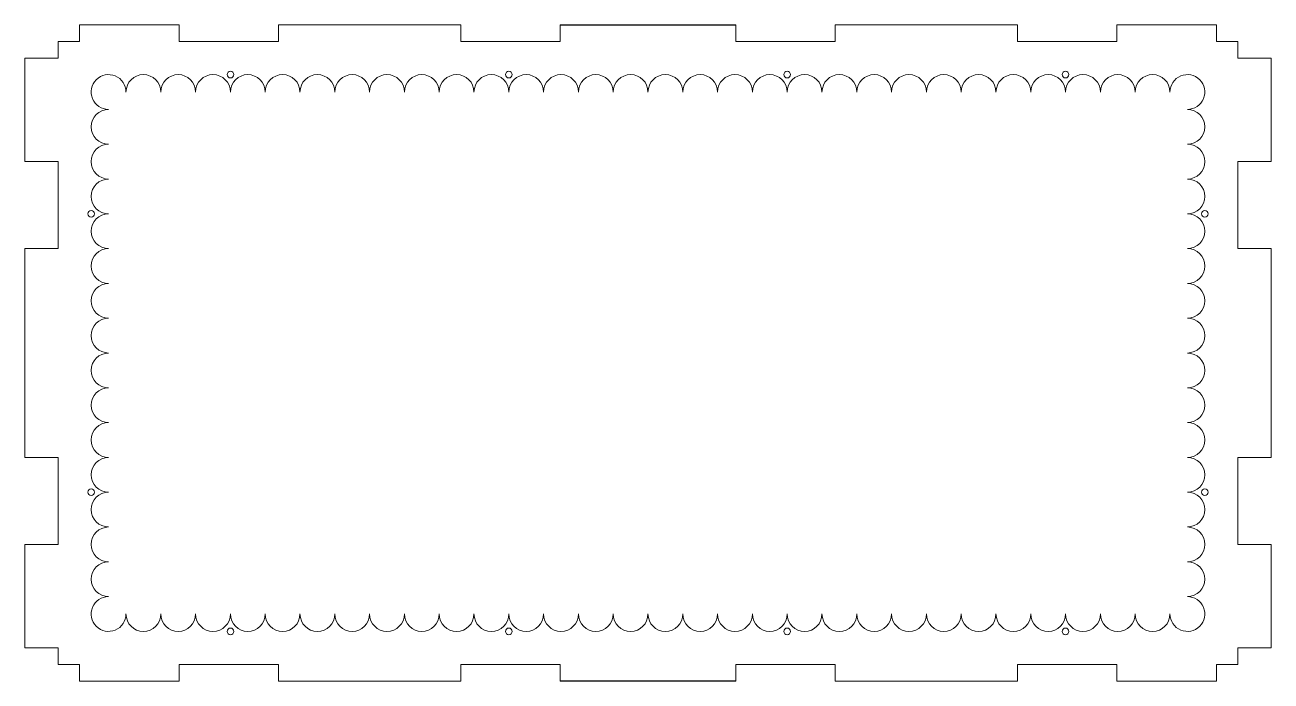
# Model space of a CAD drawing. Header units: millimetres. Extents: x -272 to 104, y -99 to 99.
import ezdxf

# ---------------------------------------------------------------- set-up
doc = ezdxf.new("R2010")
doc.units = ezdxf.units.MM

msp = doc.modelspace()

# ---------------------------------------------------------------- linework, layer by layer
for p, q in [((-110.59, 98.85), (-57.59, 98.85)), ((-57.59, -99.15), (-110.59, -99.15))]:
    msp.add_line(p, q)
at = {"color": 1, "lineweight": 5, "true_color": 0xff0000, "flags": 128}
for points in [[(-110.59, -99.15), (-110.59, -94.15), (-140.59, -94.15), (-140.59, -99.15), (-195.59, -99.15), (-195.59, -94.15), (-225.59, -94.15), (-225.59, -99.15), (-255.59, -99.15), (-255.59, -94.15), (-262.09, -94.15), (-262.09, -89.15), (-272.09, -89.15), (-272.09, -57.9), (-262.09, -57.9), (-262.09, -31.65), (-272.09, -31.65), (-272.09, 31.35), (-262.09, 31.35), (-262.09, 57.6), (-272.09, 57.6), (-272.09, 88.85), (-262.09, 88.85), (-262.09, 93.85), (-255.59, 93.85), (-255.59, 98.85), (-225.59, 98.85), (-225.59, 93.85), (-195.59, 93.85), (-195.59, 98.85), (-140.59, 98.85), (-140.59, 93.85), (-110.59, 93.85), (-110.59, 98.85)], [(-57.59, 98.85), (-57.59, 93.85), (-27.59, 93.85), (-27.59, 98.85), (27.41, 98.85), (27.41, 93.85), (57.41, 93.85), (57.41, 98.85), (87.41, 98.85), (87.41, 93.85), (93.91, 93.85), (93.91, 88.85), (103.91, 88.85), (103.91, 57.6), (93.91, 57.6), (93.91, 31.35), (103.91, 31.35), (103.91, -31.65), (93.91, -31.65), (93.91, -57.9), (103.91, -57.9), (103.91, -89.15), (93.91, -89.15), (93.91, -94.15), (87.41, -94.15), (87.41, -99.15), (57.41, -99.15), (57.41, -94.15), (27.41, -94.15), (27.41, -99.15), (-27.59, -99.15), (-27.59, -94.15), (-57.59, -94.15), (-57.59, -99.15)]]:
    msp.add_lwpolyline(points, dxfattribs=at)
for points in [[(-105.09, 78.6, 1), (-115.59, 78.6, 1), (-126.09, 78.6, 1), (-136.59, 78.6, 1), (-147.09, 78.6, 1), (-157.59, 78.6, 1), (-168.09, 78.6, 1), (-178.59, 78.6, 1), (-189.09, 78.6, 1), (-199.59, 78.6, 1), (-210.09, 78.6, 1), (-220.59, 78.6, 1), (-231.09, 78.6, 1), (-241.59, 78.6, 2.414214), (-246.84, 73.35, 1), (-246.84, 62.85, 1), (-246.84, 52.35, 1), (-246.84, 41.85, 1), (-246.84, 31.35, 1), (-246.84, 20.85, 1), (-246.84, 10.35, 1), (-246.84, -0.15, 1), (-246.84, -10.65, 1), (-246.84, -21.15, 1), (-246.84, -31.65, 1), (-246.84, -42.15, 1), (-246.84, -52.65, 1), (-246.84, -63.15, 1), (-246.84, -73.65, 2.414214), (-241.59, -78.9, 1), (-231.09, -78.9, 1), (-220.59, -78.9, 1), (-210.09, -78.9, 1), (-199.59, -78.9, 1), (-189.09, -78.9, 1), (-178.59, -78.9, 1), (-168.09, -78.9, 1), (-157.59, -78.9, 1), (-147.09, -78.9, 1), (-136.59, -78.9, 1), (-126.09, -78.9, 1), (-115.59, -78.9, 1), (-105.09, -78.9)], [(-73.59, 78.6, 1), (-84.09, 78.6, 1), (-94.59, 78.6)], [(-63.09, -78.9, 1), (-52.59, -78.9, 1), (-42.09, -78.9, 1), (-31.59, -78.9, 1), (-21.09, -78.9, 1), (-10.59, -78.9, 1), (-0.09, -78.9, 1), (10.41, -78.9, 1), (20.91, -78.9, 1), (31.41, -78.9, 1), (41.91, -78.9, 1), (52.41, -78.9, 1), (62.91, -78.9, 1), (73.41, -78.9, 2.414214), (78.66, -73.65, 1), (78.66, -63.15, 1), (78.66, -52.65, 1), (78.66, -42.15, 1), (78.66, -31.65, 1), (78.66, -21.15, 1), (78.66, -10.65, 1), (78.66, -0.15, 1), (78.66, 10.35, 1), (78.66, 20.85, 1), (78.66, 31.35, 1), (78.66, 41.85, 1), (78.66, 52.35, 1), (78.66, 62.85, 1), (78.66, 73.35, 2.414214), (73.41, 78.6, 1), (62.91, 78.6, 1), (52.41, 78.6, 1), (41.91, 78.6, 1), (31.41, 78.6, 1), (20.91, 78.6, 1), (10.41, 78.6, 1), (-0.09, 78.6, 1), (-10.59, 78.6, 1), (-21.09, 78.6, 1), (-31.59, 78.6, 1), (-42.09, 78.6, 1), (-52.59, 78.6, 1), (-63.09, 78.6)], [(-94.59, -78.9, 1), (-84.09, -78.9, 1), (-73.59, -78.9)]]:
    msp.add_lwpolyline(points, format="xyb", dxfattribs=at)
at = {"color": 1, "lineweight": 5, "true_color": 0xff0000}
for centre in [(-210.09, 83.85), (-126.09, 83.85), (-42.09, 83.85), (41.91, 83.85), (-252.09, 41.85), (83.91, 41.85), (-252.09, -42.15), (83.91, -42.15), (-210.09, -84.15), (-126.09, -84.15), (-42.09, -84.15), (41.91, -84.15)]:
    msp.add_circle(centre, 1, dxfattribs=at)
for centre, start, end in [((-99.84, 78.6), 0, 180), ((-68.34, 78.6), 0, 180), ((-99.84, -78.9), 180, 0), ((-68.34, -78.9), 180, 0)]:
    msp.add_arc(centre, 5.25, start, end, dxfattribs=at)

doc.saveas('drawing.dxf')
